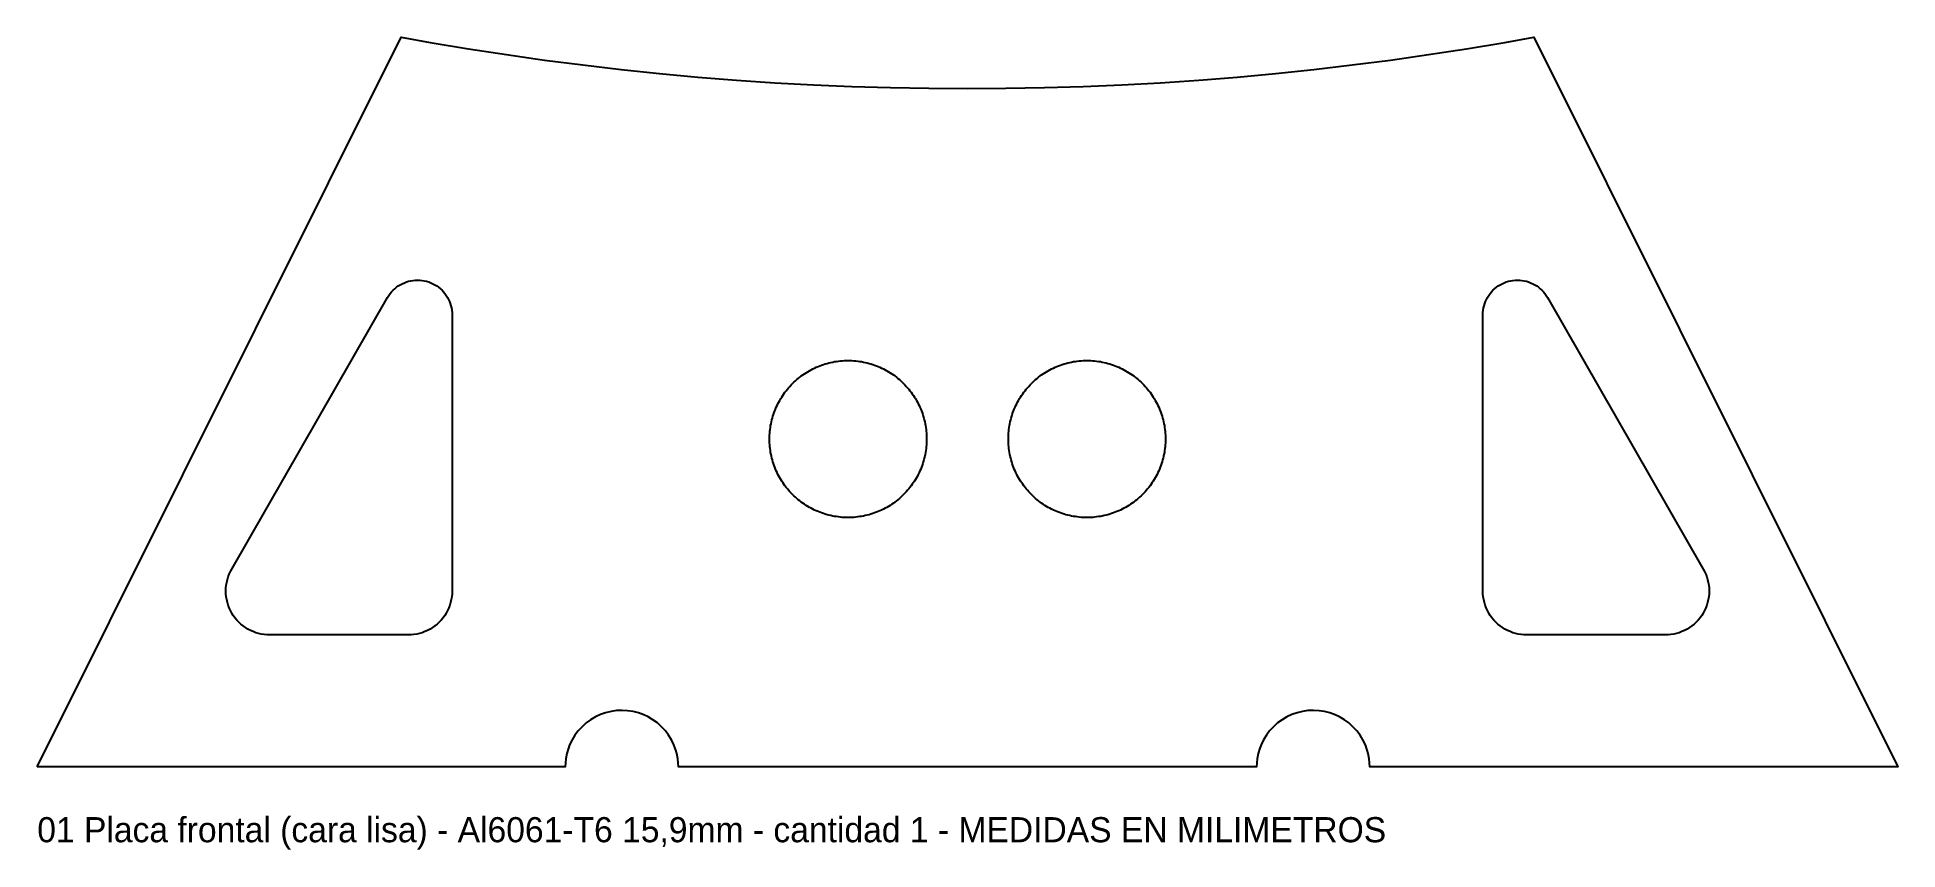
# Model space of a CAD drawing. Header units: millimetres. Extents: x -148 to 148, y -13 to 116.
import ezdxf

# ---------------------------------------------------------------- set-up
doc = ezdxf.new("R2010")
doc.units = ezdxf.units.MM
doc.layers.add('CORTE', color=1, linetype='Continuous')
doc.layers.add('NOTAS', color=3, linetype='Continuous')

msp = doc.modelspace()

# ---------------------------------------------------------------- linework, layer by layer
at = {"layer": 'CORTE'}
for points in [[(-148.01, 0.01), (-90.09, 116.18), (-85.47, 115.36), (-79.42, 114.35), (-73.35, 113.41), (-67.28, 112.55), (-61.19, 111.76), (-55.1, 111.05), (-49.02, 110.41), (-42.91, 109.84), (-36.77, 109.35), (-30.65, 108.94), (-24.52, 108.6), (-18.39, 108.34), (-12.26, 108.15), (-6.15, 108.04), (-0.01, 108), (6.12, 108.04), (12.26, 108.15), (18.42, 108.34), (24.55, 108.6), (30.67, 108.94), (36.79, 109.36), (42.91, 109.84), (49.02, 110.41), (55.1, 111.05), (61.19, 111.76), (67.28, 112.55), (73.35, 113.41), (79.42, 114.35), (85.47, 115.36), (90.09, 116.18), (148.01, 0.01), (64.1, 0), (64.01, 0.01), (63.91, 1.27), (63.74, 2.14), (63.6, 2.66), (63.3, 3.49), (62.91, 4.29), (62.45, 5.04), (61.93, 5.75), (61.33, 6.4), (60.67, 6.99), (59.96, 7.51), (59.2, 7.96), (58.49, 8.3), (57.66, 8.6), (56.8, 8.82), (55.93, 8.95), (55.05, 9), (54.17, 8.96), (53.29, 8.84), (52.43, 8.63), (51.6, 8.33), (50.8, 7.96), (50.04, 7.51), (49.33, 6.99), (48.67, 6.4), (48.07, 5.75), (47.55, 5.04), (47.09, 4.29), (46.7, 3.49), (46.51, 2.99), (46.26, 2.14), (46.09, 1.27), (45.99, 0.01), (45.9, 0), (-45.9, 0), (-45.99, 0.01), (-46.09, 1.27), (-46.26, 2.14), (-46.4, 2.66), (-46.7, 3.49), (-47.09, 4.29), (-47.55, 5.04), (-48.07, 5.75), (-48.67, 6.4), (-49.33, 6.99), (-50.04, 7.51), (-50.8, 7.96), (-51.51, 8.3), (-52.34, 8.6), (-53.2, 8.82), (-54.07, 8.95), (-54.95, 9), (-55.83, 8.96), (-56.71, 8.84), (-57.57, 8.63), (-58.4, 8.33), (-59.2, 7.96), (-59.96, 7.51), (-60.67, 6.99), (-61.33, 6.4), (-61.93, 5.75), (-62.45, 5.04), (-62.91, 4.29), (-63.3, 3.49), (-63.49, 2.99), (-63.74, 2.14), (-63.91, 1.27), (-64.01, 0.01), (-64.1, 0), (-148.01, 0.01)], [(-111, 21), (-111.46, 21.01), (-111.91, 21.06), (-112.37, 21.13), (-112.81, 21.24), (-113.25, 21.37), (-113.68, 21.53), (-114.1, 21.72), (-114.5, 21.94), (-114.89, 22.18), (-115.26, 22.45), (-115.62, 22.74), (-115.95, 23.05), (-116.26, 23.38), (-116.55, 23.74), (-116.82, 24.11), (-117.06, 24.5), (-117.28, 24.9), (-117.47, 25.32), (-117.63, 25.75), (-117.76, 26.19), (-117.87, 26.63), (-117.94, 27.09), (-117.99, 27.54), (-118, 28), (-117.99, 28.46), (-117.94, 28.91), (-117.87, 29.37), (-117.76, 29.81), (-117.63, 30.25), (-117.47, 30.68), (-117.28, 31.1), (-117.06, 31.5), (-92.26, 74.75), (-92.07, 75.06), (-91.86, 75.35), (-91.64, 75.63), (-91.39, 75.89), (-91.13, 76.14), (-90.85, 76.36), (-90.56, 76.57), (-90.25, 76.76), (-89.93, 76.93), (-89.6, 77.08), (-89.27, 77.21), (-88.92, 77.31), (-88.57, 77.39), (-88.22, 77.45), (-87.86, 77.49), (-87.5, 77.5), (-87.14, 77.49), (-86.78, 77.45), (-86.43, 77.39), (-86.08, 77.31), (-85.73, 77.21), (-85.4, 77.08), (-85.07, 76.93), (-84.75, 76.76), (-84.44, 76.57), (-84.15, 76.36), (-83.87, 76.14), (-83.61, 75.89), (-83.36, 75.63), (-83.14, 75.35), (-82.93, 75.06), (-82.74, 74.75), (-82.57, 74.43), (-82.42, 74.1), (-82.29, 73.77), (-82.19, 73.42), (-82.11, 73.07), (-82.05, 72.72), (-82.01, 72.36), (-82, 72), (-82, 28), (-82.01, 27.54), (-82.06, 27.09), (-82.13, 26.63), (-82.24, 26.19), (-82.37, 25.75), (-82.53, 25.32), (-82.72, 24.9), (-82.94, 24.5), (-83.18, 24.11), (-83.45, 23.74), (-83.74, 23.38), (-84.05, 23.05), (-84.38, 22.74), (-84.74, 22.45), (-85.11, 22.18), (-85.5, 21.94), (-85.9, 21.72), (-86.32, 21.53), (-86.75, 21.37), (-87.19, 21.24), (-87.63, 21.13), (-88.09, 21.06), (-88.54, 21.01), (-89, 21), (-111, 21)], [(89, 21), (88.54, 21.01), (88.09, 21.06), (87.63, 21.13), (87.19, 21.24), (86.75, 21.37), (86.32, 21.53), (85.9, 21.72), (85.5, 21.94), (85.11, 22.18), (84.74, 22.45), (84.38, 22.74), (84.05, 23.05), (83.74, 23.38), (83.45, 23.74), (83.18, 24.11), (82.94, 24.5), (82.72, 24.9), (82.53, 25.32), (82.37, 25.75), (82.24, 26.19), (82.13, 26.63), (82.06, 27.09), (82.01, 27.54), (82, 28), (82, 72), (82.01, 72.36), (82.05, 72.72), (82.11, 73.07), (82.19, 73.42), (82.29, 73.77), (82.42, 74.1), (82.57, 74.43), (82.74, 74.75), (82.93, 75.06), (83.14, 75.35), (83.36, 75.63), (83.61, 75.89), (83.87, 76.14), (84.15, 76.36), (84.44, 76.57), (84.75, 76.76), (85.07, 76.93), (85.4, 77.08), (85.73, 77.21), (86.08, 77.31), (86.43, 77.39), (86.78, 77.45), (87.14, 77.49), (87.5, 77.5), (87.86, 77.49), (88.22, 77.45), (88.57, 77.39), (88.92, 77.31), (89.27, 77.21), (89.6, 77.08), (89.93, 76.93), (90.25, 76.76), (90.56, 76.57), (90.85, 76.36), (91.13, 76.14), (91.39, 75.89), (91.64, 75.63), (91.86, 75.35), (92.07, 75.06), (92.26, 74.75), (117.06, 31.5), (117.28, 31.1), (117.47, 30.68), (117.63, 30.25), (117.76, 29.81), (117.87, 29.37), (117.94, 28.91), (117.99, 28.46), (118, 28), (117.99, 27.54), (117.94, 27.09), (117.87, 26.63), (117.76, 26.19), (117.63, 25.75), (117.47, 25.32), (117.28, 24.9), (117.06, 24.5), (116.82, 24.11), (116.55, 23.74), (116.26, 23.38), (115.95, 23.05), (115.62, 22.74), (115.26, 22.45), (114.89, 22.18), (114.5, 21.94), (114.1, 21.72), (113.68, 21.53), (113.25, 21.37), (112.81, 21.24), (112.37, 21.13), (111.91, 21.06), (111.46, 21.01), (111, 21), (89, 21)], [(-6.5, 52.2), (-6.5, 51.89), (-6.52, 51.59), (-6.53, 51.28), (-6.56, 50.97), (-6.59, 50.67), (-6.64, 50.37), (-6.68, 50.06), (-6.74, 49.76), (-6.8, 49.46), (-6.87, 49.16), (-6.95, 48.87), (-7.04, 48.57), (-7.13, 48.28), (-7.23, 47.99), (-7.34, 47.7), (-7.45, 47.42), (-7.57, 47.13), (-7.7, 46.86), (-7.83, 46.58), (-7.98, 46.31), (-8.12, 46.04), (-8.28, 45.77), (-8.44, 45.51), (-8.61, 45.26), (-8.78, 45), (-8.96, 44.75), (-9.15, 44.51), (-9.34, 44.27), (-9.53, 44.04), (-9.74, 43.81), (-9.95, 43.58), (-10.16, 43.36), (-10.38, 43.15), (-10.61, 42.94), (-10.84, 42.73), (-11.07, 42.54), (-11.31, 42.35), (-11.55, 42.16), (-11.8, 41.98), (-12.06, 41.81), (-12.31, 41.64), (-12.57, 41.48), (-12.84, 41.32), (-13.11, 41.18), (-13.38, 41.03), (-13.66, 40.9), (-13.93, 40.77), (-14.22, 40.65), (-14.5, 40.54), (-14.79, 40.43), (-15.08, 40.33), (-15.37, 40.24), (-15.67, 40.15), (-15.96, 40.07), (-16.26, 40), (-16.56, 39.94), (-16.86, 39.88), (-17.17, 39.84), (-17.47, 39.79), (-17.77, 39.76), (-18.08, 39.73), (-18.39, 39.72), (-18.69, 39.7), (-19, 39.7), (-19.31, 39.7), (-19.61, 39.72), (-19.92, 39.73), (-20.23, 39.76), (-20.53, 39.79), (-20.83, 39.84), (-21.14, 39.88), (-21.44, 39.94), (-21.74, 40), (-22.04, 40.07), (-22.33, 40.15), (-22.63, 40.24), (-22.92, 40.33), (-23.21, 40.43), (-23.5, 40.54), (-23.78, 40.65), (-24.07, 40.77), (-24.34, 40.9), (-24.62, 41.03), (-24.89, 41.18), (-25.16, 41.32), (-25.43, 41.48), (-25.69, 41.64), (-25.94, 41.81), (-26.2, 41.98), (-26.45, 42.16), (-26.69, 42.35), (-26.93, 42.54), (-27.16, 42.73), (-27.39, 42.94), (-27.62, 43.15), (-27.84, 43.36), (-28.05, 43.58), (-28.26, 43.81), (-28.47, 44.04), (-28.66, 44.27), (-28.85, 44.51), (-29.04, 44.75), (-29.22, 45), (-29.39, 45.26), (-29.56, 45.51), (-29.72, 45.77), (-29.88, 46.04), (-30.02, 46.31), (-30.17, 46.58), (-30.3, 46.86), (-30.43, 47.13), (-30.55, 47.42), (-30.66, 47.7), (-30.77, 47.99), (-30.87, 48.28), (-30.96, 48.57), (-31.05, 48.87), (-31.13, 49.16), (-31.2, 49.46), (-31.26, 49.76), (-31.32, 50.06), (-31.36, 50.37), (-31.41, 50.67), (-31.44, 50.97), (-31.47, 51.28), (-31.48, 51.59), (-31.5, 51.89), (-31.5, 52.2), (-31.5, 52.51), (-31.48, 52.81), (-31.47, 53.12), (-31.44, 53.43), (-31.41, 53.73), (-31.36, 54.03), (-31.32, 54.34), (-31.26, 54.64), (-31.2, 54.94), (-31.13, 55.24), (-31.05, 55.53), (-30.96, 55.83), (-30.87, 56.12), (-30.77, 56.41), (-30.66, 56.7), (-30.55, 56.98), (-30.43, 57.27), (-30.3, 57.54), (-30.17, 57.82), (-30.02, 58.09), (-29.88, 58.36), (-29.72, 58.63), (-29.56, 58.89), (-29.39, 59.14), (-29.22, 59.4), (-29.04, 59.65), (-28.85, 59.89), (-28.66, 60.13), (-28.47, 60.36), (-28.26, 60.59), (-28.05, 60.82), (-27.84, 61.04), (-27.62, 61.25), (-27.39, 61.46), (-27.16, 61.67), (-26.93, 61.86), (-26.69, 62.05), (-26.45, 62.24), (-26.2, 62.42), (-25.94, 62.59), (-25.69, 62.76), (-25.43, 62.92), (-25.16, 63.08), (-24.89, 63.22), (-24.62, 63.37), (-24.34, 63.5), (-24.07, 63.63), (-23.78, 63.75), (-23.5, 63.86), (-23.21, 63.97), (-22.92, 64.07), (-22.63, 64.16), (-22.33, 64.25), (-22.04, 64.33), (-21.74, 64.4), (-21.44, 64.46), (-21.14, 64.52), (-20.83, 64.56), (-20.53, 64.61), (-20.23, 64.64), (-19.92, 64.67), (-19.61, 64.68), (-19.31, 64.7), (-19, 64.7), (-18.69, 64.7), (-18.39, 64.68), (-18.08, 64.67), (-17.77, 64.64), (-17.47, 64.61), (-17.17, 64.56), (-16.86, 64.52), (-16.56, 64.46), (-16.26, 64.4), (-15.96, 64.33), (-15.67, 64.25), (-15.37, 64.16), (-15.08, 64.07), (-14.79, 63.97), (-14.5, 63.86), (-14.22, 63.75), (-13.93, 63.63), (-13.66, 63.5), (-13.38, 63.37), (-13.11, 63.22), (-12.84, 63.08), (-12.57, 62.92), (-12.31, 62.76), (-12.06, 62.59), (-11.8, 62.42), (-11.55, 62.24), (-11.31, 62.05), (-11.07, 61.86), (-10.84, 61.67), (-10.61, 61.46), (-10.38, 61.25), (-10.16, 61.04), (-9.95, 60.82), (-9.74, 60.59), (-9.53, 60.36), (-9.34, 60.13), (-9.15, 59.89), (-8.96, 59.65), (-8.78, 59.4), (-8.61, 59.14), (-8.44, 58.89), (-8.28, 58.63), (-8.12, 58.36), (-7.98, 58.09), (-7.83, 57.82), (-7.7, 57.54), (-7.57, 57.27), (-7.45, 56.98), (-7.34, 56.7), (-7.23, 56.41), (-7.13, 56.12), (-7.04, 55.83), (-6.95, 55.53), (-6.87, 55.24), (-6.8, 54.94), (-6.74, 54.64), (-6.68, 54.34), (-6.64, 54.03), (-6.59, 53.73), (-6.56, 53.43), (-6.53, 53.12), (-6.52, 52.81), (-6.5, 52.51), (-6.5, 52.2)], [(31.5, 52.2), (31.5, 51.89), (31.48, 51.59), (31.47, 51.28), (31.44, 50.97), (31.41, 50.67), (31.36, 50.37), (31.32, 50.06), (31.26, 49.76), (31.2, 49.46), (31.13, 49.16), (31.05, 48.87), (30.96, 48.57), (30.87, 48.28), (30.77, 47.99), (30.66, 47.7), (30.55, 47.42), (30.43, 47.13), (30.3, 46.86), (30.17, 46.58), (30.02, 46.31), (29.88, 46.04), (29.72, 45.77), (29.56, 45.51), (29.39, 45.26), (29.22, 45), (29.04, 44.75), (28.85, 44.51), (28.66, 44.27), (28.47, 44.04), (28.26, 43.81), (28.05, 43.58), (27.84, 43.36), (27.62, 43.15), (27.39, 42.94), (27.16, 42.73), (26.93, 42.54), (26.69, 42.35), (26.45, 42.16), (26.2, 41.98), (25.94, 41.81), (25.69, 41.64), (25.43, 41.48), (25.16, 41.32), (24.89, 41.18), (24.62, 41.03), (24.34, 40.9), (24.07, 40.77), (23.78, 40.65), (23.5, 40.54), (23.21, 40.43), (22.92, 40.33), (22.63, 40.24), (22.33, 40.15), (22.04, 40.07), (21.74, 40), (21.44, 39.94), (21.14, 39.88), (20.83, 39.84), (20.53, 39.79), (20.23, 39.76), (19.92, 39.73), (19.61, 39.72), (19.31, 39.7), (19, 39.7), (18.69, 39.7), (18.39, 39.72), (18.08, 39.73), (17.77, 39.76), (17.47, 39.79), (17.17, 39.84), (16.86, 39.88), (16.56, 39.94), (16.26, 40), (15.96, 40.07), (15.67, 40.15), (15.37, 40.24), (15.08, 40.33), (14.79, 40.43), (14.5, 40.54), (14.22, 40.65), (13.93, 40.77), (13.66, 40.9), (13.38, 41.03), (13.11, 41.18), (12.84, 41.32), (12.57, 41.48), (12.31, 41.64), (12.06, 41.81), (11.8, 41.98), (11.55, 42.16), (11.31, 42.35), (11.07, 42.54), (10.84, 42.73), (10.61, 42.94), (10.38, 43.15), (10.16, 43.36), (9.95, 43.58), (9.74, 43.81), (9.53, 44.04), (9.34, 44.27), (9.15, 44.51), (8.96, 44.75), (8.78, 45), (8.61, 45.26), (8.44, 45.51), (8.28, 45.77), (8.12, 46.04), (7.98, 46.31), (7.83, 46.58), (7.7, 46.86), (7.57, 47.13), (7.45, 47.42), (7.34, 47.7), (7.23, 47.99), (7.13, 48.28), (7.04, 48.57), (6.95, 48.87), (6.87, 49.16), (6.8, 49.46), (6.74, 49.76), (6.68, 50.06), (6.64, 50.37), (6.59, 50.67), (6.56, 50.97), (6.53, 51.28), (6.52, 51.59), (6.5, 51.89), (6.5, 52.2), (6.5, 52.51), (6.52, 52.81), (6.53, 53.12), (6.56, 53.43), (6.59, 53.73), (6.64, 54.03), (6.68, 54.34), (6.74, 54.64), (6.8, 54.94), (6.87, 55.24), (6.95, 55.53), (7.04, 55.83), (7.13, 56.12), (7.23, 56.41), (7.34, 56.7), (7.45, 56.98), (7.57, 57.27), (7.7, 57.54), (7.83, 57.82), (7.98, 58.09), (8.12, 58.36), (8.28, 58.63), (8.44, 58.89), (8.61, 59.14), (8.78, 59.4), (8.96, 59.65), (9.15, 59.89), (9.34, 60.13), (9.53, 60.36), (9.74, 60.59), (9.95, 60.82), (10.16, 61.04), (10.38, 61.25), (10.61, 61.46), (10.84, 61.67), (11.07, 61.86), (11.31, 62.05), (11.55, 62.24), (11.8, 62.42), (12.06, 62.59), (12.31, 62.76), (12.57, 62.92), (12.84, 63.08), (13.11, 63.22), (13.38, 63.37), (13.66, 63.5), (13.93, 63.63), (14.22, 63.75), (14.5, 63.86), (14.79, 63.97), (15.08, 64.07), (15.37, 64.16), (15.67, 64.25), (15.96, 64.33), (16.26, 64.4), (16.56, 64.46), (16.86, 64.52), (17.17, 64.56), (17.47, 64.61), (17.77, 64.64), (18.08, 64.67), (18.39, 64.68), (18.69, 64.7), (19, 64.7), (19.31, 64.7), (19.61, 64.68), (19.92, 64.67), (20.23, 64.64), (20.53, 64.61), (20.83, 64.56), (21.14, 64.52), (21.44, 64.46), (21.74, 64.4), (22.04, 64.33), (22.33, 64.25), (22.63, 64.16), (22.92, 64.07), (23.21, 63.97), (23.5, 63.86), (23.78, 63.75), (24.07, 63.63), (24.34, 63.5), (24.62, 63.37), (24.89, 63.22), (25.16, 63.08), (25.43, 62.92), (25.69, 62.76), (25.94, 62.59), (26.2, 62.42), (26.45, 62.24), (26.69, 62.05), (26.93, 61.86), (27.16, 61.67), (27.39, 61.46), (27.62, 61.25), (27.84, 61.04), (28.05, 60.82), (28.26, 60.59), (28.47, 60.36), (28.66, 60.13), (28.85, 59.89), (29.04, 59.65), (29.22, 59.4), (29.39, 59.14), (29.56, 58.89), (29.72, 58.63), (29.88, 58.36), (30.02, 58.09), (30.17, 57.82), (30.3, 57.54), (30.43, 57.27), (30.55, 56.98), (30.66, 56.7), (30.77, 56.41), (30.87, 56.12), (30.96, 55.83), (31.05, 55.53), (31.13, 55.24), (31.2, 54.94), (31.26, 54.64), (31.32, 54.34), (31.36, 54.03), (31.41, 53.73), (31.44, 53.43), (31.47, 53.12), (31.48, 52.81), (31.5, 52.51), (31.5, 52.2)]]:
    msp.add_lwpolyline(points, close=True, dxfattribs=at)

# ---------------------------------------------------------------- texts
at = {"layer": 'NOTAS'}
msp.add_text('01 Placa frontal (cara lisa) - Al6061-T6 15,9mm - cantidad 1 - MEDIDAS EN MILIMETROS', height=4, dxfattribs=at).set_placement((-148.01, -12))

doc.saveas('drawing.dxf')
